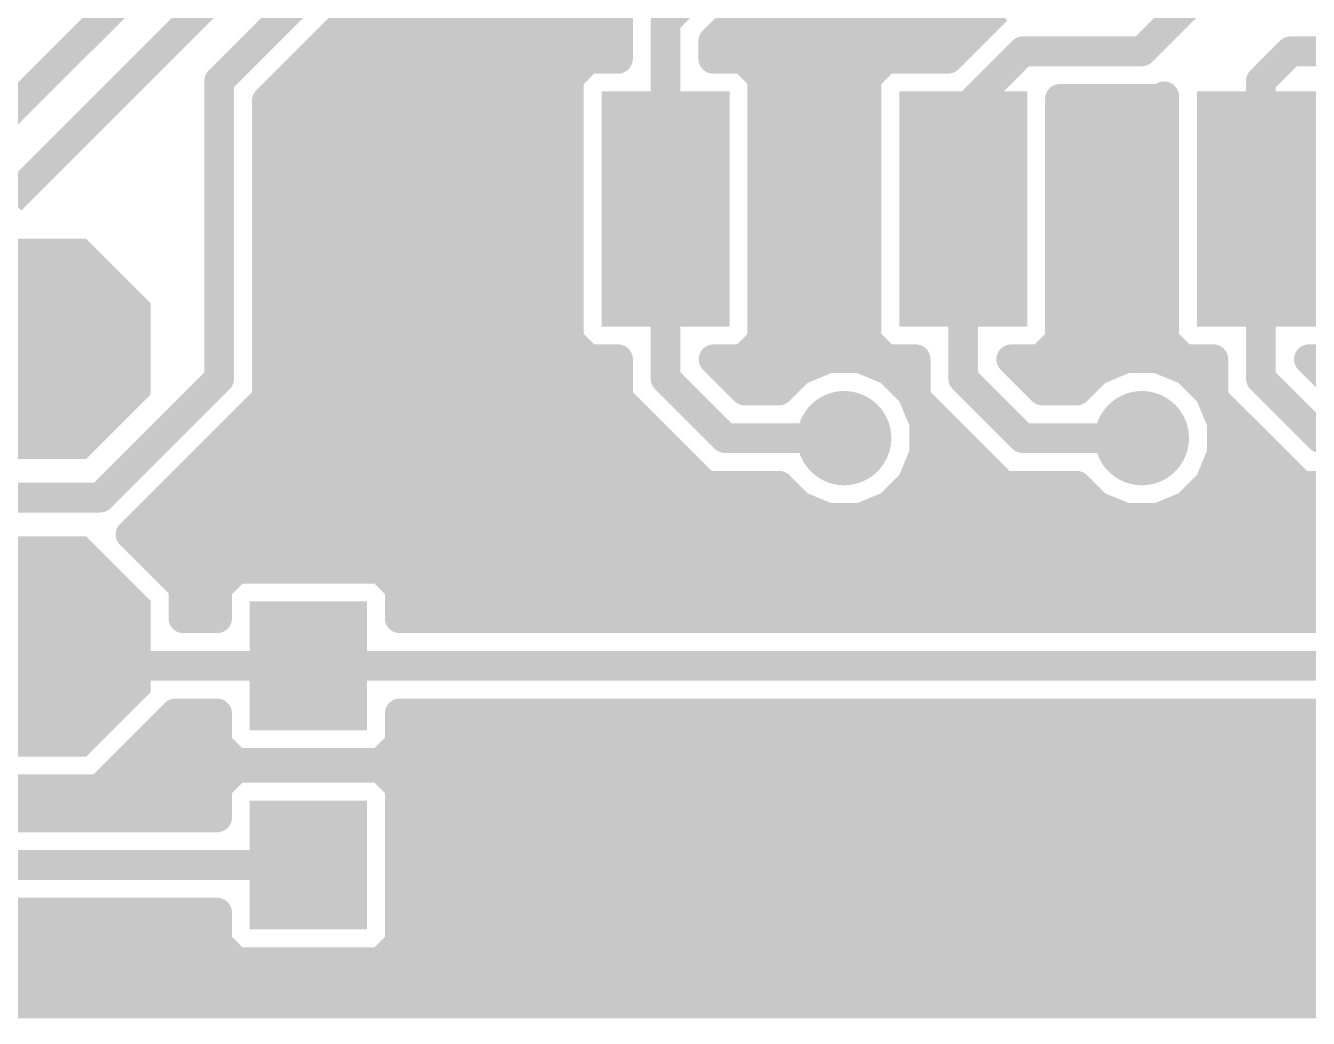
# Model space of a CAD drawing. Extents: x 0 to 38, y 0 to 44.4.
# Drawn here: x 7.24 to 18.18, y 4.45 to 12.92 of the extents above; entities that cross this region are included whole.
import ezdxf

# ---------------------------------------------------------------- set-up
doc = ezdxf.new("R2010")
doc.units = 0
for name, color, linetype in [('1', 22, 'CONTINUOUS'), ('17', 82, 'CONTINUOUS'), ('18', 82, 'CONTINUOUS')]:
    doc.layers.add(name, color=color, linetype=linetype)

# ---------------------------------------------------------------- blocks, each defined once
blk = doc.blocks.new('OCTAGONP')
at = {"const_width": 0.5}
blk.add_lwpolyline([(-0.25, -0.1036), (-0.25, 0.1036), (-0.1036, 0.25), (0.1036, 0.25), (0.25, 0.1036), (0.25, -0.1036), (0.1036, -0.25), (-0.1036, -0.25), (-0.25, -0.1036), (-0.25, 0.1036)], dxfattribs=at)
blk = doc.blocks.new('RECT')
blk.add_solid([(-0.5, -0.5), (0.5, -0.5), (-0.5, 0.5), (0.5, 0.5)])
blk = doc.blocks.new('ROUNDV')
at = {"const_width": 0.5}
blk.add_lwpolyline([(0, -0.25, 1), (0, 0.25, 1), (0, -0.25)], format="xyb", dxfattribs=at)

msp = doc.modelspace()

# ---------------------------------------------------------------- linework, layer by layer
at = {"layer": '1', "const_width": 0.254}
for points in [[(12.446, 17.526), (6.858, 11.938)], [(12.7, 17.018), (7.112, 11.43)], [(12.954, 16.51), (8.89, 12.446)], [(9.2964, 12.2777), (12.383, 15.3643)], [(13.628, 13.882), (12.7, 12.954)], [(17.946, 13.882), (16.764, 12.7)], [(13.1064, 12.7857), (13.7963, 13.4756)], [(12.2936, 13.1223), (12.2936, 12.6365)], [(15.5259, 13.0526), (15.1098, 12.6365)], [(9.9727, 12.954), (12.2936, 12.954)], [(12.7, 12.954), (12.7, 11.3538)], [(13.2747, 12.954), (15.4273, 12.954)], [(9.7187, 12.7), (12.2936, 12.7)], [(13.1064, 12.6365), (13.1064, 12.7857)], [(13.1064, 12.7), (15.1733, 12.7)], [(15.748, 12.7), (15.24, 12.192)], [(16.764, 12.7), (15.748, 12.7)], [(18.034, 12.7), (17.78, 12.446)], [(18.796, 12.7), (18.034, 12.7)], [(12.0382, 12.6365), (11.8745, 12.4728)], [(12.2936, 12.6365), (12.0382, 12.6365)], [(13.3618, 12.6365), (13.1064, 12.6365)], [(13.5255, 12.4728), (13.3618, 12.6365)], [(14.5782, 12.6365), (14.4145, 12.4728)], [(15.1098, 12.6365), (14.5782, 12.6365)], [(11.8745, 12.4728), (11.8745, 10.2348)], [(13.5255, 10.2348), (13.5255, 12.4728)], [(14.4145, 12.4728), (14.4145, 10.2348)], [(8.89, 12.446), (8.89, 9.906)], [(9.4647, 12.446), (11.8745, 12.446)], [(13.5255, 12.446), (14.4145, 12.446)], [(17.78, 12.446), (17.78, 11.3538)], [(9.2964, 9.7377), (9.2964, 12.2777)], [(16.0655, 10.2348), (16.0655, 12.2936)], [(16.0655, 12.2936), (16.9323, 12.2936)], [(16.9323, 12.2936), (16.9545, 12.3158)], [(16.9545, 12.3158), (16.9545, 10.2348)], [(9.2964, 12.192), (11.8745, 12.192)], [(13.5255, 12.192), (14.4145, 12.192)], [(15.24, 12.192), (15.24, 11.3538)], [(16.0655, 12.192), (16.9545, 12.192)], [(9.2964, 11.938), (11.8745, 11.938)], [(13.5255, 11.938), (14.4145, 11.938)], [(16.0655, 11.938), (16.9545, 11.938)], [(9.2964, 11.684), (11.8745, 11.684)], [(13.5255, 11.684), (14.4145, 11.684)], [(16.0655, 11.684), (16.9545, 11.684)], [(9.2964, 11.43), (11.8745, 11.43)], [(13.5255, 11.43), (14.4145, 11.43)], [(16.0655, 11.43), (16.9545, 11.43)], [(12.7, 9.906), (12.7, 11.3538)], [(15.24, 9.906), (15.24, 11.3538)], [(17.78, 9.906), (17.78, 11.3538)], [(9.2964, 11.176), (11.8745, 11.176)], [(13.5255, 11.176), (14.4145, 11.176)], [(16.0655, 11.176), (16.9545, 11.176)], [(9.2964, 10.922), (11.8745, 10.922)], [(13.5255, 10.922), (14.4145, 10.922)], [(16.0655, 10.922), (16.9545, 10.922)], [(9.2964, 10.668), (11.8745, 10.668)], [(13.5255, 10.668), (14.4145, 10.668)], [(16.0655, 10.668), (16.9545, 10.668)], [(9.2964, 10.414), (11.8745, 10.414)], [(13.5255, 10.414), (14.4145, 10.414)], [(16.0655, 10.414), (16.9545, 10.414)], [(11.8745, 10.2348), (12.0382, 10.0711)], [(13.3618, 10.0711), (13.5255, 10.2348)], [(14.4145, 10.2348), (14.5782, 10.0711)], [(15.9018, 10.0711), (16.0655, 10.2348)], [(16.9545, 10.2348), (17.1182, 10.0711)], [(9.2964, 10.16), (11.9493, 10.16)], [(12.0382, 10.0711), (12.2936, 10.0711)], [(12.2936, 10.0711), (12.2936, 9.7377)], [(13.3763, 9.8044), (13.1096, 10.0711)], [(13.1096, 10.0711), (13.3618, 10.0711)], [(13.4507, 10.16), (14.4893, 10.16)], [(14.0884, 10.0798), (13.8378, 9.976)], [(14.3596, 10.0798), (14.0884, 10.0798)], [(14.6102, 9.976), (14.3596, 10.0798)], [(14.5782, 10.0711), (14.8336, 10.0711)], [(14.8336, 10.0711), (14.8336, 9.7377)], [(15.9163, 9.8044), (15.6496, 10.0711)], [(15.6496, 10.0711), (15.9018, 10.0711)], [(15.9907, 10.16), (17.0293, 10.16)], [(16.6284, 10.0798), (16.3778, 9.976)], [(16.8996, 10.0798), (16.6284, 10.0798)], [(17.1502, 9.976), (16.8996, 10.0798)], [(17.1182, 10.0711), (17.3736, 10.0711)], [(17.3736, 10.0711), (17.3736, 9.7377)], [(18.4563, 9.8044), (18.1896, 10.0711)], [(18.1896, 10.0711), (18.4418, 10.0711)], [(13.8378, 9.976), (13.6662, 9.8044)], [(14.802, 9.7842), (14.6102, 9.976)], [(16.3778, 9.976), (16.2062, 9.8044)], [(17.342, 9.7842), (17.1502, 9.976)], [(8.89, 9.906), (7.874, 8.89)], [(9.2964, 9.906), (12.2936, 9.906)], [(13.208, 9.398), (12.7, 9.906)], [(13.2747, 9.906), (13.7678, 9.906)], [(14.6802, 9.906), (14.8336, 9.906)], [(15.748, 9.398), (15.24, 9.906)], [(15.8147, 9.906), (16.3078, 9.906)], [(17.2202, 9.906), (17.3736, 9.906)], [(18.288, 9.398), (17.78, 9.906)], [(8.2804, 8.7217), (9.2964, 9.7377)], [(12.2936, 9.7377), (12.5317, 9.4996)], [(13.6662, 9.8044), (13.3763, 9.8044)], [(14.9058, 9.5336), (14.802, 9.7842)], [(14.8336, 9.7377), (15.0717, 9.4996)], [(16.2062, 9.8044), (15.9163, 9.8044)], [(17.4458, 9.5336), (17.342, 9.7842)], [(17.3736, 9.7377), (17.6117, 9.4996)], [(9.2107, 9.652), (12.3793, 9.652)], [(14.8568, 9.652), (14.9193, 9.652)], [(17.3968, 9.652), (17.4593, 9.652)], [(14.9058, 9.2624), (14.9058, 9.5336)], [(17.4458, 9.2624), (17.4458, 9.5336)], [(8.9567, 9.398), (12.6333, 9.398)], [(12.5317, 9.4996), (13.0397, 8.9916)], [(14.224, 9.398), (13.208, 9.398)], [(14.9058, 9.398), (15.1733, 9.398)], [(15.0717, 9.4996), (15.5797, 8.9916)], [(16.764, 9.398), (15.748, 9.398)], [(17.4458, 9.398), (17.7133, 9.398)], [(17.6117, 9.4996), (18.1197, 8.9916)], [(19.304, 9.398), (18.288, 9.398)], [(14.802, 9.0118), (14.9058, 9.2624)], [(17.342, 9.0118), (17.4458, 9.2624)], [(8.7027, 9.144), (12.8873, 9.144)], [(14.8568, 9.144), (15.4273, 9.144)], [(17.3968, 9.144), (17.9673, 9.144)], [(13.0397, 8.9916), (13.6662, 8.9916)], [(13.6662, 8.9916), (13.8378, 8.82)], [(14.6102, 8.82), (14.802, 9.0118)], [(15.5797, 8.9916), (16.2062, 8.9916)], [(16.2062, 8.9916), (16.3778, 8.82)], [(17.1502, 8.82), (17.342, 9.0118)], [(18.1197, 8.9916), (18.7462, 8.9916)], [(6.35, 8.89), (7.62, 8.89)], [(7.874, 8.89), (7.62, 8.89)], [(8.4487, 8.89), (13.7678, 8.89)], [(14.6802, 8.89), (16.3078, 8.89)], [(17.2202, 8.89), (18.8478, 8.89)], [(13.8378, 8.82), (14.0884, 8.7162)], [(14.3596, 8.7162), (14.6102, 8.82)], [(16.3778, 8.82), (16.6284, 8.7162)], [(16.8996, 8.7162), (17.1502, 8.82)], [(8.1345, 8.5757), (8.2804, 8.7217)], [(8.1947, 8.636), (23.0473, 8.636)], [(14.0884, 8.7162), (14.3596, 8.7162)], [(16.6284, 8.7162), (16.8996, 8.7162)], [(8.5852, 8.125), (8.1345, 8.5757)], [(8.3282, 8.382), (23.3013, 8.382)], [(9.0363, 8.2834), (8.8726, 8.1197)], [(10.2677, 8.2834), (9.0363, 8.2834)], [(10.4314, 8.1197), (10.2677, 8.2834)], [(8.5822, 8.128), (8.8809, 8.128)], [(8.5852, 7.8604), (8.5852, 8.125)], [(8.8726, 8.1197), (8.8726, 7.8604)], [(10.4231, 8.128), (23.9278, 8.128)], [(10.4314, 7.8604), (10.4314, 8.1197)], [(8.5852, 7.874), (8.8726, 7.874)], [(10.4314, 7.874), (31.6833, 7.874)], [(8.8726, 7.8604), (8.5852, 7.8604)], [(31.6697, 7.8604), (10.4314, 7.8604)], [(7.454, 7.532), (7.366, 7.62)], [(7.532, 7.454), (7.366, 7.62)], [(9.652, 7.454), (7.532, 7.454)], [(9.652, 7.454), (31.838, 7.454)], [(7.871, 6.4008), (8.5178, 7.0476)], [(8.5178, 7.0476), (8.8726, 7.0476)], [(8.8726, 7.0476), (8.8726, 6.7883)], [(10.4314, 6.7883), (10.4314, 7.0476)], [(10.4314, 7.0476), (32.0063, 7.0476)], [(8.3282, 6.858), (8.8726, 6.858)], [(8.8726, 6.7883), (9.0363, 6.6246)], [(10.2677, 6.6246), (10.4314, 6.7883)], [(10.4314, 6.858), (37.643, 6.858)], [(8.0742, 6.604), (37.643, 6.604)], [(9.0363, 6.5834), (8.8726, 6.4197)], [(9.0363, 6.6246), (10.2677, 6.6246)], [(10.2677, 6.5834), (9.0363, 6.5834)], [(10.4314, 6.4197), (10.2677, 6.5834)], [(2.0987, 6.35), (8.8726, 6.35)], [(6.861, 6.4008), (7.871, 6.4008)], [(8.8726, 6.4197), (8.8726, 6.1604)], [(10.4314, 5.0883), (10.4314, 6.4197)], [(10.4314, 6.35), (37.643, 6.35)], [(8.8726, 6.1604), (2.2883, 6.1604)], [(10.4314, 6.096), (37.643, 6.096)], [(10.4314, 5.842), (37.643, 5.842)], [(9.652, 5.754), (2.12, 5.754)], [(10.4314, 5.588), (37.643, 5.588)], [(1.9517, 5.3476), (8.8726, 5.3476)], [(8.8726, 5.3476), (8.8726, 5.0883)], [(0.381, 5.334), (8.8726, 5.334)], [(10.4314, 5.334), (37.643, 5.334)], [(0.381, 5.08), (8.8809, 5.08)], [(8.8726, 5.0883), (9.0363, 4.9246)], [(10.2677, 4.9246), (10.4314, 5.0883)], [(10.4231, 5.08), (37.643, 5.08)], [(9.0363, 4.9246), (10.2677, 4.9246)], [(0.381, 4.826), (37.643, 4.826)], [(0.381, 4.572), (37.643, 4.572)]]:
    msp.add_lwpolyline(points, dxfattribs=at)
at = {"layer": '1', "const_width": 0.127}
for points in [[(9.9727, 13.0175, 1), (9.9727, 12.8905)], [(12.2936, 12.8905, 1), (12.2936, 13.0175)], [(12.7635, 12.954, 1), (12.6365, 12.954)], [(12.6551, 12.9989, 1), (12.7449, 12.9091)], [(13.2747, 13.0175, 1), (13.2747, 12.8905)], [(15.4273, 12.8905, 1), (15.4273, 13.0175)], [(9.7187, 12.7635, 1), (9.7187, 12.6365)], [(12.2936, 12.6365, 1), (12.2936, 12.7635)], [(13.1699, 12.7857, 1), (13.0429, 12.7857)], [(13.0615, 12.8306, 1), (13.1513, 12.7408)], [(13.1064, 12.7635, 1), (13.1064, 12.6365)], [(15.1733, 12.6365, 1), (15.1733, 12.7635)], [(15.748, 12.7635, 1), (15.748, 12.6365)], [(15.7929, 12.6551, 1), (15.7031, 12.7449)], [(16.7191, 12.7449, 1), (16.8089, 12.6551)], [(16.764, 12.6365, 1), (16.764, 12.7635)], [(18.034, 12.7635, 1), (18.034, 12.6365)], [(18.0789, 12.6551, 1), (17.9891, 12.7449)], [(12.0382, 12.7, 1), (12.0382, 12.573)], [(12.0831, 12.5916, 1), (11.9933, 12.6814)], [(12.2301, 12.6365, 1), (12.3571, 12.6365)], [(12.2936, 12.573, 1), (12.2936, 12.7)], [(13.1064, 12.7, 1), (13.1064, 12.573)], [(13.0429, 12.6365, 1), (13.1699, 12.6365)], [(13.4067, 12.6814, 1), (13.3169, 12.5916)], [(13.3618, 12.573, 1), (13.3618, 12.7)], [(14.5782, 12.7, 1), (14.5782, 12.573)], [(14.6231, 12.5916, 1), (14.5333, 12.6814)], [(15.0649, 12.6814, 1), (15.1547, 12.5916)], [(15.1098, 12.573, 1), (15.1098, 12.7)], [(11.938, 12.4728, 1), (11.811, 12.4728)], [(13.589, 12.4728, 1), (13.462, 12.4728)], [(14.478, 12.4728, 1), (14.351, 12.4728)], [(8.9535, 12.446, 1), (8.8265, 12.446)], [(8.8451, 12.4909, 1), (8.9349, 12.4011)], [(9.4647, 12.5095, 1), (9.4647, 12.3825)], [(11.8296, 12.5177, 1), (11.9194, 12.4279)], [(11.8745, 12.3825, 1), (11.8745, 12.5095)], [(13.5255, 12.5095, 1), (13.5255, 12.3825)], [(13.4806, 12.4279, 1), (13.5704, 12.5177)], [(14.3696, 12.5177, 1), (14.4594, 12.4279)], [(14.4145, 12.3825, 1), (14.4145, 12.5095)], [(17.8435, 12.446, 1), (17.7165, 12.446)], [(17.7351, 12.4909, 1), (17.8249, 12.4011)], [(9.3599, 12.2777, 1), (9.2329, 12.2777)], [(9.2515, 12.3226, 1), (9.3413, 12.2328)], [(16.129, 12.2936, 1), (16.002, 12.2936)], [(16.0655, 12.3571, 1), (16.0655, 12.2301)], [(16.8874, 12.3385, 1), (16.9772, 12.2487)], [(17.018, 12.3158, 1), (16.891, 12.3158)], [(16.9994, 12.2709, 1), (16.9096, 12.3607)], [(16.9323, 12.2301, 1), (16.9323, 12.3571)], [(9.2964, 12.2555, 1), (9.2964, 12.1285)], [(11.8745, 12.1285, 1), (11.8745, 12.2555)], [(13.5255, 12.2555, 1), (13.5255, 12.1285)], [(14.4145, 12.1285, 1), (14.4145, 12.2555)], [(15.3035, 12.192, 1), (15.1765, 12.192)], [(15.1951, 12.2369, 1), (15.2849, 12.1471)], [(16.0655, 12.2555, 1), (16.0655, 12.1285)], [(16.9545, 12.1285, 1), (16.9545, 12.2555)], [(9.2964, 12.0015, 1), (9.2964, 11.8745)], [(11.8745, 11.8745, 1), (11.8745, 12.0015)], [(13.5255, 12.0015, 1), (13.5255, 11.8745)], [(14.4145, 11.8745, 1), (14.4145, 12.0015)], [(16.0655, 12.0015, 1), (16.0655, 11.8745)], [(16.9545, 11.8745, 1), (16.9545, 12.0015)], [(9.2964, 11.7475, 1), (9.2964, 11.6205)], [(11.8745, 11.6205, 1), (11.8745, 11.7475)], [(13.5255, 11.7475, 1), (13.5255, 11.6205)], [(14.4145, 11.6205, 1), (14.4145, 11.7475)], [(16.0655, 11.7475, 1), (16.0655, 11.6205)], [(16.9545, 11.6205, 1), (16.9545, 11.7475)], [(9.2964, 11.4935, 1), (9.2964, 11.3665)], [(11.8745, 11.3665, 1), (11.8745, 11.4935)], [(13.5255, 11.4935, 1), (13.5255, 11.3665)], [(14.4145, 11.3665, 1), (14.4145, 11.4935)], [(16.0655, 11.4935, 1), (16.0655, 11.3665)], [(16.9545, 11.3665, 1), (16.9545, 11.4935)], [(12.7635, 11.3538, 1), (12.6365, 11.3538)], [(12.6365, 11.3538, 1), (12.7635, 11.3538)], [(15.3035, 11.3538, 1), (15.1765, 11.3538)], [(15.1765, 11.3538, 1), (15.3035, 11.3538)], [(17.8435, 11.3538, 1), (17.7165, 11.3538)], [(17.7165, 11.3538, 1), (17.8435, 11.3538)], [(9.2964, 11.2395, 1), (9.2964, 11.1125)], [(11.8745, 11.1125, 1), (11.8745, 11.2395)], [(13.5255, 11.2395, 1), (13.5255, 11.1125)], [(14.4145, 11.1125, 1), (14.4145, 11.2395)], [(16.0655, 11.2395, 1), (16.0655, 11.1125)], [(16.9545, 11.1125, 1), (16.9545, 11.2395)], [(9.2964, 10.9855, 1), (9.2964, 10.8585)], [(11.8745, 10.8585, 1), (11.8745, 10.9855)], [(13.5255, 10.9855, 1), (13.5255, 10.8585)], [(14.4145, 10.8585, 1), (14.4145, 10.9855)], [(16.0655, 10.9855, 1), (16.0655, 10.8585)], [(16.9545, 10.8585, 1), (16.9545, 10.9855)], [(9.2964, 10.7315, 1), (9.2964, 10.6045)], [(11.8745, 10.6045, 1), (11.8745, 10.7315)], [(13.5255, 10.7315, 1), (13.5255, 10.6045)], [(14.4145, 10.6045, 1), (14.4145, 10.7315)], [(16.0655, 10.7315, 1), (16.0655, 10.6045)], [(16.9545, 10.6045, 1), (16.9545, 10.7315)], [(9.2964, 10.4775, 1), (9.2964, 10.3505)], [(11.8745, 10.3505, 1), (11.8745, 10.4775)], [(13.5255, 10.4775, 1), (13.5255, 10.3505)], [(14.4145, 10.3505, 1), (14.4145, 10.4775)], [(16.0655, 10.4775, 1), (16.0655, 10.3505)], [(16.9545, 10.3505, 1), (16.9545, 10.4775)], [(11.9194, 10.2797, 1), (11.8296, 10.1899)], [(11.811, 10.2348, 1), (11.938, 10.2348)], [(13.462, 10.2348, 1), (13.589, 10.2348)], [(13.5704, 10.1899, 1), (13.4806, 10.2797)], [(14.4594, 10.2797, 1), (14.3696, 10.1899)], [(14.351, 10.2348, 1), (14.478, 10.2348)], [(16.002, 10.2348, 1), (16.129, 10.2348)], [(16.1104, 10.1899, 1), (16.0206, 10.2797)], [(16.9994, 10.2797, 1), (16.9096, 10.1899)], [(16.891, 10.2348, 1), (17.018, 10.2348)], [(9.2964, 10.2235, 1), (9.2964, 10.0965)], [(11.9493, 10.0965, 1), (11.9493, 10.2235)], [(12.0382, 10.1346, 1), (12.0382, 10.0076)], [(12.3571, 10.0711, 1), (12.2301, 10.0711)], [(12.2936, 10.0076, 1), (12.2936, 10.1346)], [(13.1545, 10.116, 1), (13.0647, 10.0262)], [(13.1096, 10.1346, 1), (13.1096, 10.0076)], [(13.3618, 10.0076, 1), (13.3618, 10.1346)], [(13.4507, 10.2235, 1), (13.4507, 10.0965)], [(14.0884, 10.1433, 1), (14.0884, 10.0163)], [(14.1127, 10.0211, 1), (14.0641, 10.1385)], [(14.3839, 10.1385, 1), (14.3353, 10.0211)], [(14.3596, 10.0163, 1), (14.3596, 10.1433)], [(14.4893, 10.0965, 1), (14.4893, 10.2235)], [(14.5782, 10.1346, 1), (14.5782, 10.0076)], [(14.8971, 10.0711, 1), (14.7701, 10.0711)], [(14.8336, 10.0076, 1), (14.8336, 10.1346)], [(15.6945, 10.116, 1), (15.6047, 10.0262)], [(15.6496, 10.1346, 1), (15.6496, 10.0076)], [(15.9018, 10.0076, 1), (15.9018, 10.1346)], [(15.9907, 10.2235, 1), (15.9907, 10.0965)], [(16.6284, 10.1433, 1), (16.6284, 10.0163)], [(16.6527, 10.0211, 1), (16.6041, 10.1385)], [(16.9239, 10.1385, 1), (16.8753, 10.0211)], [(16.8996, 10.0163, 1), (16.8996, 10.1433)], [(17.0293, 10.0965, 1), (17.0293, 10.2235)], [(17.1182, 10.1346, 1), (17.1182, 10.0076)], [(17.4371, 10.0711, 1), (17.3101, 10.0711)], [(17.3736, 10.0076, 1), (17.3736, 10.1346)], [(18.2345, 10.116, 1), (18.1447, 10.0262)], [(18.1896, 10.1346, 1), (18.1896, 10.0076)], [(11.9933, 10.0262, 1), (12.0831, 10.116)], [(13.3169, 10.116, 1), (13.4067, 10.0262)], [(13.8135, 10.0347, 1), (13.8621, 9.9173)], [(13.8827, 9.9311, 1), (13.7929, 10.0209)], [(14.5333, 10.0262, 1), (14.6231, 10.116)], [(14.6551, 10.0209, 1), (14.5653, 9.9311)], [(14.5859, 9.9173, 1), (14.6345, 10.0347)], [(15.8569, 10.116, 1), (15.9467, 10.0262)], [(16.3535, 10.0347, 1), (16.4021, 9.9173)], [(16.4227, 9.9311, 1), (16.3329, 10.0209)], [(17.0733, 10.0262, 1), (17.1631, 10.116)], [(17.1951, 10.0209, 1), (17.1053, 9.9311)], [(17.1259, 9.9173, 1), (17.1745, 10.0347)], [(8.8265, 9.906, 1), (8.9535, 9.906)], [(8.9349, 9.8611, 1), (8.8451, 9.9509)], [(9.2964, 9.9695, 1), (9.2964, 9.8425)], [(12.2936, 9.8425, 1), (12.2936, 9.9695)], [(12.7449, 9.9509, 1), (12.6551, 9.8611)], [(12.6365, 9.906, 1), (12.7635, 9.906)], [(13.2747, 9.9695, 1), (13.2747, 9.8425)], [(13.7678, 9.8425, 1), (13.7678, 9.9695)], [(14.6802, 9.9695, 1), (14.6802, 9.8425)], [(14.8336, 9.8425, 1), (14.8336, 9.9695)], [(15.2849, 9.9509, 1), (15.1951, 9.8611)], [(15.1765, 9.906, 1), (15.3035, 9.906)], [(15.8147, 9.9695, 1), (15.8147, 9.8425)], [(16.3078, 9.8425, 1), (16.3078, 9.9695)], [(17.2202, 9.9695, 1), (17.2202, 9.8425)], [(17.3736, 9.8425, 1), (17.3736, 9.9695)], [(17.8249, 9.9509, 1), (17.7351, 9.8611)], [(17.7165, 9.906, 1), (17.8435, 9.906)], [(9.3413, 9.6928, 1), (9.2515, 9.7826)], [(12.3385, 9.7826, 1), (12.2487, 9.6928)], [(13.3763, 9.8679, 1), (13.3763, 9.7409)], [(13.3314, 9.7595, 1), (13.4212, 9.8493)], [(13.6213, 9.8493, 1), (13.7111, 9.7595)], [(13.6662, 9.7409, 1), (13.6662, 9.8679)], [(14.8607, 9.8085, 1), (14.7433, 9.7599)], [(14.7571, 9.7393, 1), (14.8469, 9.8291)], [(14.8785, 9.7826, 1), (14.7887, 9.6928)], [(15.9163, 9.8679, 1), (15.9163, 9.7409)], [(15.8714, 9.7595, 1), (15.9612, 9.8493)], [(16.1613, 9.8493, 1), (16.2511, 9.7595)], [(16.2062, 9.7409, 1), (16.2062, 9.8679)], [(17.4007, 9.8085, 1), (17.2833, 9.7599)], [(17.2971, 9.7393, 1), (17.3869, 9.8291)], [(17.4185, 9.7826, 1), (17.3287, 9.6928)], [(9.2107, 9.7155, 1), (9.2107, 9.5885)], [(9.2329, 9.7377, 1), (9.3599, 9.7377)], [(12.2301, 9.7377, 1), (12.3571, 9.7377)], [(12.3793, 9.5885, 1), (12.3793, 9.7155)], [(14.7701, 9.7377, 1), (14.8971, 9.7377)], [(14.8568, 9.7155, 1), (14.8568, 9.5885)], [(14.9193, 9.5885, 1), (14.9193, 9.7155)], [(17.3101, 9.7377, 1), (17.4371, 9.7377)], [(17.3968, 9.7155, 1), (17.3968, 9.5885)], [(17.4593, 9.5885, 1), (17.4593, 9.7155)], [(14.9693, 9.5336, 1), (14.8423, 9.5336)], [(17.5093, 9.5336, 1), (17.3823, 9.5336)], [(8.9567, 9.4615, 1), (8.9567, 9.3345)], [(12.5766, 9.5445, 1), (12.4868, 9.4547)], [(12.4868, 9.4547, 1), (12.5766, 9.5445)], [(12.6333, 9.3345, 1), (12.6333, 9.4615)], [(13.208, 9.4615, 1), (13.208, 9.3345)], [(14.224, 9.3345, 1), (14.224, 9.4615)], [(14.9058, 9.4615, 1), (14.9058, 9.3345)], [(14.8471, 9.5093, 1), (14.9645, 9.5579)], [(15.1166, 9.5445, 1), (15.0268, 9.4547)], [(15.0268, 9.4547, 1), (15.1166, 9.5445)], [(15.1733, 9.3345, 1), (15.1733, 9.4615)], [(15.748, 9.4615, 1), (15.748, 9.3345)], [(16.764, 9.3345, 1), (16.764, 9.4615)], [(17.4458, 9.4615, 1), (17.4458, 9.3345)], [(17.3871, 9.5093, 1), (17.5045, 9.5579)], [(17.6566, 9.5445, 1), (17.5668, 9.4547)], [(17.5668, 9.4547, 1), (17.6566, 9.5445)], [(17.7133, 9.3345, 1), (17.7133, 9.4615)], [(18.288, 9.4615, 1), (18.288, 9.3345)], [(13.1631, 9.3531, 1), (13.2529, 9.4429)], [(15.7031, 9.3531, 1), (15.7929, 9.4429)], [(18.2431, 9.3531, 1), (18.3329, 9.4429)], [(14.8423, 9.2624, 1), (14.9693, 9.2624)], [(14.9645, 9.2381, 1), (14.8471, 9.2867)], [(17.3823, 9.2624, 1), (17.5093, 9.2624)], [(17.5045, 9.2381, 1), (17.3871, 9.2867)], [(8.7027, 9.2075, 1), (8.7027, 9.0805)], [(12.8873, 9.0805, 1), (12.8873, 9.2075)], [(14.8568, 9.2075, 1), (14.8568, 9.0805)], [(15.4273, 9.0805, 1), (15.4273, 9.2075)], [(17.3968, 9.2075, 1), (17.3968, 9.0805)], [(17.9673, 9.0805, 1), (17.9673, 9.2075)], [(13.0397, 9.0551, 1), (13.0397, 8.9281)], [(12.9948, 8.9467, 1), (13.0846, 9.0365)], [(13.7111, 9.0365, 1), (13.6213, 8.9467)], [(13.6662, 8.9281, 1), (13.6662, 9.0551)], [(14.7433, 9.0361, 1), (14.8607, 8.9875)], [(14.8469, 8.9669, 1), (14.7571, 9.0567)], [(15.5797, 9.0551, 1), (15.5797, 8.9281)], [(15.5348, 8.9467, 1), (15.6246, 9.0365)], [(16.2511, 9.0365, 1), (16.1613, 8.9467)], [(16.2062, 8.9281, 1), (16.2062, 9.0551)], [(17.2833, 9.0361, 1), (17.4007, 8.9875)], [(17.3869, 8.9669, 1), (17.2971, 9.0567)], [(18.1197, 9.0551, 1), (18.1197, 8.9281)], [(18.0748, 8.9467, 1), (18.1646, 9.0365)], [(7.62, 8.9535, 1), (7.62, 8.8265)], [(7.62, 8.8265, 1), (7.62, 8.9535)], [(7.8291, 8.9349, 1), (7.9189, 8.8451)], [(7.874, 8.8265, 1), (7.874, 8.9535)], [(8.4487, 8.9535, 1), (8.4487, 8.8265)], [(13.7678, 8.8265, 1), (13.7678, 8.9535)], [(14.6802, 8.9535, 1), (14.6802, 8.8265)], [(16.3078, 8.8265, 1), (16.3078, 8.9535)], [(17.2202, 8.9535, 1), (17.2202, 8.8265)], [(13.8621, 8.8787, 1), (13.8135, 8.7613)], [(13.7929, 8.7751, 1), (13.8827, 8.8649)], [(14.5653, 8.8649, 1), (14.6551, 8.7751)], [(14.6345, 8.7613, 1), (14.5859, 8.8787)], [(16.4021, 8.8787, 1), (16.3535, 8.7613)], [(16.3329, 8.7751, 1), (16.4227, 8.8649)], [(17.1053, 8.8649, 1), (17.1951, 8.7751)], [(17.1745, 8.7613, 1), (17.1259, 8.8787)], [(8.1947, 8.6995, 1), (8.1947, 8.5725)], [(8.2355, 8.7666, 1), (8.3253, 8.6768)], [(8.3253, 8.6768, 1), (8.2355, 8.7666)], [(14.0884, 8.7797, 1), (14.0884, 8.6527)], [(14.0641, 8.6575, 1), (14.1127, 8.7749)], [(14.3353, 8.7749, 1), (14.3839, 8.6575)], [(14.3596, 8.6527, 1), (14.3596, 8.7797)], [(16.6284, 8.7797, 1), (16.6284, 8.6527)], [(16.6041, 8.6575, 1), (16.6527, 8.7749)], [(16.8753, 8.7749, 1), (16.9239, 8.6575)], [(16.8996, 8.6527, 1), (16.8996, 8.7797)], [(8.1794, 8.6206, 1), (8.0896, 8.5308)], [(8.0896, 8.6206, 1), (8.1794, 8.5308)], [(8.3282, 8.4455, 1), (8.3282, 8.3185)], [(9.0363, 8.3469, 1), (9.0363, 8.2199)], [(9.0812, 8.2385, 1), (8.9914, 8.3283)], [(10.3126, 8.3283, 1), (10.2228, 8.2385)], [(10.2677, 8.2199, 1), (10.2677, 8.3469)], [(8.5822, 8.1915, 1), (8.5822, 8.0645)], [(8.6487, 8.125, 1), (8.5217, 8.125)], [(8.5403, 8.0801, 1), (8.6301, 8.1699)], [(8.9361, 8.1197, 1), (8.8091, 8.1197)], [(8.8277, 8.1646, 1), (8.9175, 8.0748)], [(8.8809, 8.0645, 1), (8.8809, 8.1915)], [(10.4231, 8.1915, 1), (10.4231, 8.0645)], [(10.4949, 8.1197, 1), (10.3679, 8.1197)], [(10.3865, 8.0748, 1), (10.4763, 8.1646)], [(8.5852, 7.9375, 1), (8.5852, 7.8105)], [(8.8726, 7.8105, 1), (8.8726, 7.9375)], [(10.4314, 7.9375, 1), (10.4314, 7.8105)], [(8.5852, 7.9239, 1), (8.5852, 7.7969)], [(8.5217, 7.8604, 1), (8.6487, 7.8604)], [(8.8091, 7.8604, 1), (8.9361, 7.8604)], [(8.8726, 7.7969, 1), (8.8726, 7.9239)], [(10.4314, 7.9239, 1), (10.4314, 7.7969)], [(10.3679, 7.8604, 1), (10.4949, 7.8604)], [(7.4109, 7.6649, 1), (7.3211, 7.5751)], [(7.4109, 7.6649, 1), (7.3211, 7.5751)], [(7.4091, 7.4871, 1), (7.4989, 7.5769)], [(7.532, 7.5175, 1), (7.532, 7.3905)], [(7.4871, 7.4091, 1), (7.5769, 7.4989)], [(9.652, 7.5175, 1), (9.652, 7.3905)], [(9.652, 7.3905, 1), (9.652, 7.5175)], [(8.5178, 7.1111, 1), (8.5178, 6.9841)], [(8.5627, 7.0027, 1), (8.4729, 7.0925)], [(8.9361, 7.0476, 1), (8.8091, 7.0476)], [(8.8726, 6.9841, 1), (8.8726, 7.1111)], [(10.4949, 7.0476, 1), (10.3679, 7.0476)], [(10.4314, 7.1111, 1), (10.4314, 6.9841)], [(8.3282, 6.9215, 1), (8.3282, 6.7945)], [(8.9175, 6.8332, 1), (8.8277, 6.7434)], [(8.8726, 6.7945, 1), (8.8726, 6.9215)], [(10.4314, 6.9215, 1), (10.4314, 6.7945)], [(10.4763, 6.7434, 1), (10.3865, 6.8332)], [(8.8091, 6.7883, 1), (8.9361, 6.7883)], [(10.3679, 6.7883, 1), (10.4949, 6.7883)], [(8.0742, 6.6675, 1), (8.0742, 6.5405)], [(9.0363, 6.6881, 1), (9.0363, 6.5611)], [(9.0363, 6.6469, 1), (9.0363, 6.5199)], [(8.9914, 6.5797, 1), (9.0812, 6.6695)], [(9.0812, 6.5385, 1), (8.9914, 6.6283)], [(10.2228, 6.6695, 1), (10.3126, 6.5797)], [(10.3126, 6.6283, 1), (10.2228, 6.5385)], [(10.2677, 6.5611, 1), (10.2677, 6.6881)], [(10.2677, 6.5199, 1), (10.2677, 6.6469)], [(7.8261, 6.4457, 1), (7.9159, 6.3559)], [(7.871, 6.3373, 1), (7.871, 6.4643)], [(8.9361, 6.4197, 1), (8.8091, 6.4197)], [(8.8277, 6.4646, 1), (8.9175, 6.3748)], [(8.8726, 6.2865, 1), (8.8726, 6.4135)], [(10.4949, 6.4197, 1), (10.3679, 6.4197)], [(10.4314, 6.4135, 1), (10.4314, 6.2865)], [(10.3865, 6.3748, 1), (10.4763, 6.4646)], [(8.8726, 6.0969, 1), (8.8726, 6.2239)], [(8.8091, 6.1604, 1), (8.9361, 6.1604)], [(10.4314, 6.1595, 1), (10.4314, 6.0325)], [(10.4314, 5.9055, 1), (10.4314, 5.7785)], [(9.652, 5.6905, 1), (9.652, 5.8175)], [(10.4314, 5.6515, 1), (10.4314, 5.5245)], [(8.9361, 5.3476, 1), (8.8091, 5.3476)], [(8.8726, 5.2841, 1), (8.8726, 5.4111)], [(8.8726, 5.2705, 1), (8.8726, 5.3975)], [(10.4314, 5.3975, 1), (10.4314, 5.2705)], [(8.9175, 5.1332, 1), (8.8277, 5.0434)], [(8.8091, 5.0883, 1), (8.9361, 5.0883)], [(8.8809, 5.0165, 1), (8.8809, 5.1435)], [(10.4231, 5.1435, 1), (10.4231, 5.0165)], [(10.3679, 5.0883, 1), (10.4949, 5.0883)], [(10.4763, 5.0434, 1), (10.3865, 5.1332)], [(9.0363, 4.9881, 1), (9.0363, 4.8611)], [(10.2677, 4.8611, 1), (10.2677, 4.9881)], [(8.9914, 4.8797, 1), (9.0812, 4.9695)], [(10.2228, 4.9695, 1), (10.3126, 4.8797)]]:
    msp.add_lwpolyline(points, format="xyb", dxfattribs=at)

# ---------------------------------------------------------------- block references
at = {"layer": '1', "xscale": 1.0922, "yscale": 2.0066}
for p in [(12.7, 11.3538), (15.24, 11.3538), (17.78, 11.3538)]:
    msp.add_blockref('RECT', p, dxfattribs=at)
at = {"layer": '1', "xscale": 1.1, "rotation": 90}
for p in [(9.652, 7.454), (9.652, 5.754)]:
    msp.add_blockref('RECT', p, dxfattribs=at)
at = {"layer": '17', "xscale": 1.8796, "yscale": 1.8796}
for p in [(7.366, 10.16), (7.366, 7.62)]:
    msp.add_blockref('OCTAGONP', p, dxfattribs=at)
at = {"layer": '18', "xscale": 0.8048, "yscale": 0.8048}
for p in [(14.224, 9.398), (16.764, 9.398)]:
    msp.add_blockref('ROUNDV', p, dxfattribs=at)

doc.saveas('drawing.dxf')
